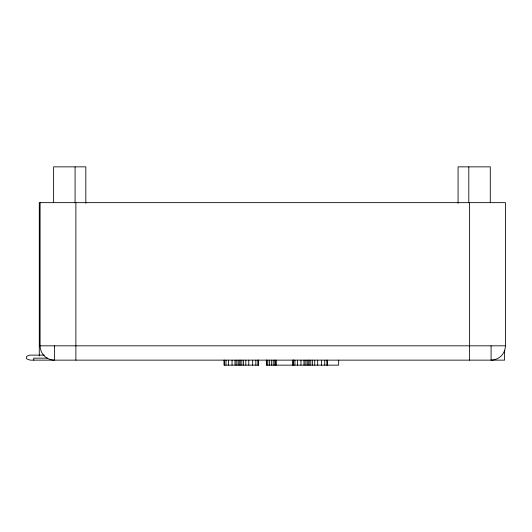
<?xml version="1.0" encoding="UTF-8"?>
<svg xmlns="http://www.w3.org/2000/svg" width="532" height="532" viewBox="0 0 532 532"><rect width="100%" height="100%" fill="white"/><g stroke="black" fill="none" stroke-linecap="round" stroke-linejoin="round"><path stroke-width="0.8" d="M40.093 202.645L40.093 345.82L505.4 345.82L505.4 202.645L39.295 202.645L39.295 355.988M44.282 355.123L29.606 355.123L26.6 356.36L26.6 358.814L30.178 360.137L504.602 360.137L504.602 350.189M47.667 358.162L33.755 358.162L33.755 360.137M491.083 345.82L491.083 360.137A14.317 14.317 0 0 0 505.4 345.82M490.285 202.645L490.285 166.855L458.072 166.855L458.072 203.31M469.61 202.645L469.61 360.137M468.805 166.855L468.805 202.645M338.665 360.137L338.665 365.145L266.372 365.145L266.372 360.137M327.559 360.137L327.559 365.145M326.861 360.137L326.861 365.145M324.766 360.137L324.766 365.145M321.601 360.137L321.601 365.145M317.697 360.137L317.697 365.145M314.758 360.137L314.758 365.145M312.41 360.137L312.41 365.145M310.794 360.137L310.794 365.145M309.178 360.137L309.178 365.145M308.068 360.137L308.068 365.145M306.957 360.137L306.957 365.145M305.142 360.137L305.142 365.145M303.965 360.137L303.965 365.145M300.966 360.137L300.966 365.145M297.448 360.137L297.448 365.145M294.934 360.137L294.934 365.145M293.425 360.137L293.425 365.145M293.232 360.137L293.232 365.145M293.212 360.137L293.218 365.145M292.926 360.137L292.926 365.145M276.028 360.137L276.028 365.145M275.869 360.137L275.869 365.145M274.785 360.137L274.785 365.145M273.202 360.137L273.202 365.145M271.353 360.137L271.353 365.145M269.425 360.137L269.425 365.145M267.815 360.137L267.815 365.145M266.732 360.137L266.732 365.145M258.632 360.137L258.632 365.145L223.999 365.145L223.999 360.137M258.326 360.137L258.333 365.145M257.934 360.137L257.934 365.145M255.839 360.137L255.839 365.145M252.673 360.137L252.673 365.145M248.77 360.137L248.77 365.145M245.831 360.137L245.831 365.145M243.483 360.137L243.483 365.145M241.867 360.137L241.867 365.145M240.251 360.137L240.251 365.145M239.141 360.137L239.141 365.145M238.03 360.137L238.03 365.145M236.215 360.137L236.215 365.145M235.038 360.137L235.038 365.145M232.045 360.137L232.045 365.145M228.521 360.137L228.521 365.145M226.007 360.137L226.007 365.145M224.504 360.137L224.504 365.145M85.825 203.31L85.825 166.855L53.612 166.855L53.612 202.645M75.883 202.645L75.883 360.137M75.085 166.855L75.085 202.645M54.41 345.82L54.41 360.137A14.317 14.317 0 0 1 40.093 345.82"/></g></svg>
